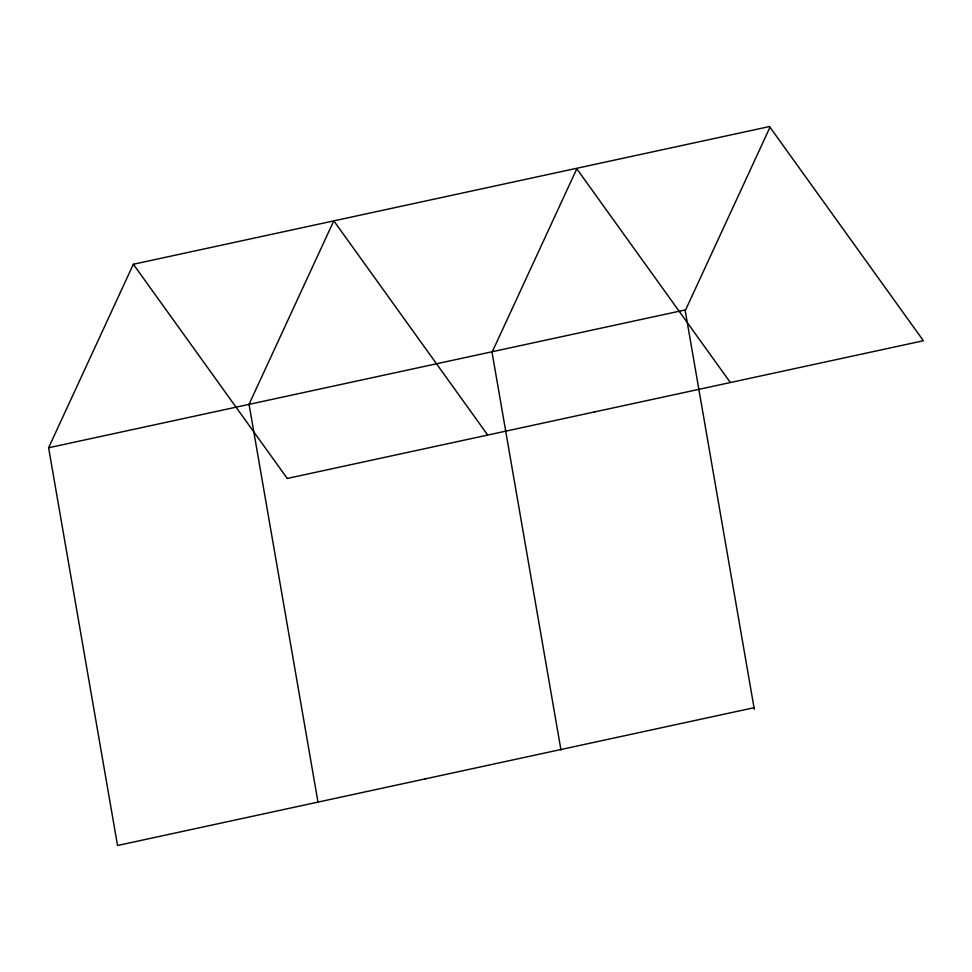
<?xml version="1.0" encoding="UTF-8"?>
<svg xmlns="http://www.w3.org/2000/svg" width="972" height="972" viewBox="0 0 972 972"><rect width="100%" height="100%" fill="white"/><g stroke="black" fill="none" stroke-linecap="round" stroke-linejoin="round"><path stroke-width="1.46" d="M754.43 709.208L753.908 707.738L117.539 845.494L48.6 447.764L133.346 264.263L769.715 126.506M684.968 309.995L48.6 447.764M287.032 478.503L923.4 340.747L769.982 127.235L685.236 310.736L754.163 708.479M730.215 382.324L576.797 168.812L492.039 352.314L560.978 750.056M487.203 434.338L333.785 220.826L249.039 404.328L317.978 802.07M133.346 264.263L286.764 477.762M594.317 411.569L594.572 412.286M425.068 779.277L424.813 778.572"/></g></svg>
